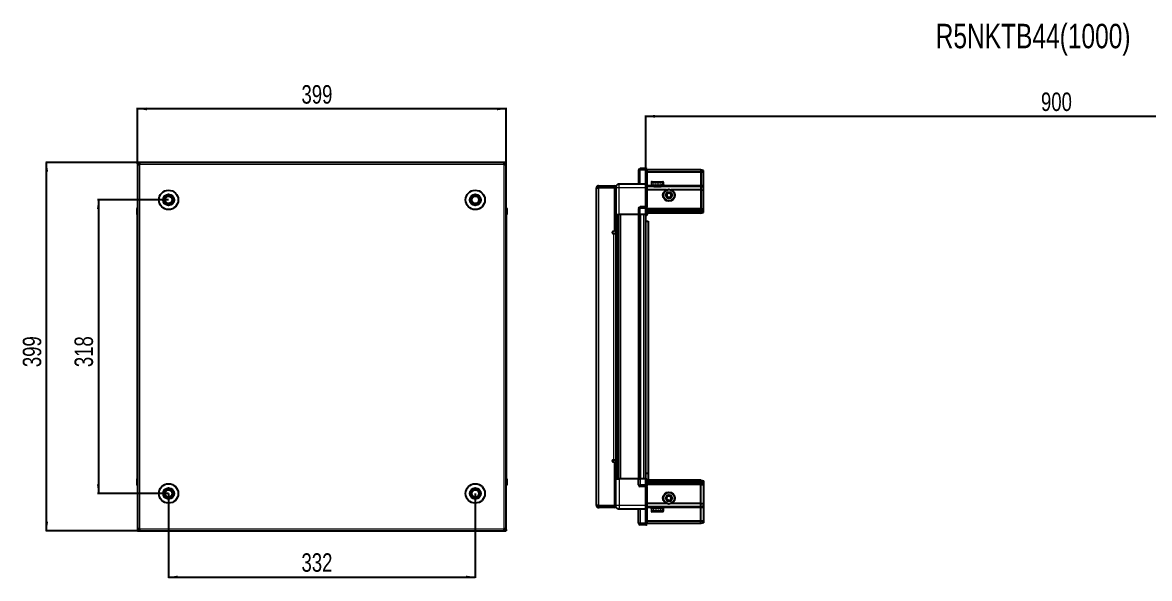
# Model space of a CAD drawing. Header units: millimetres. Extents: x 1021 to 3234, y -189 to 1494.
# Drawn here: x 1021 to 2240, y 892 to 1494 of the extents above; entities that cross this region are included whole.
import ezdxf

# ---------------------------------------------------------------- set-up
doc = ezdxf.new("R2010")
doc.units = ezdxf.units.MM
doc.layers.add('FORMAT', color=7, linetype='Continuous')
doc.styles.add('SLDTEXTSTYLE0', font='TXT', dxfattribs={"width": 0.75})
doc.dimstyles.new('SLDDIMSTYLE0', dxfattribs={"dimtxt": 20, "dimasz": 10, "dimexe": 0, "dimexo": 0.0625, "dimgap": 5, "dimtad": 2, "dimdec": 1, "dimrnd": 1e-09, "dimzin": 12, "dimdsep": 46, "dimtxsty": 'SLDTEXTSTYLE0', "dimsah": 1, "dimcen": 0.09, "dimadec": 0, "dimazin": 3, "dimtfac": 1, "dimtofl": 0, "dimtmove": 0, "dimatfit": 3, "dimfxl": 0, "dimfrac": 2, "dimtolj": 1, "dimtzin": 12, "dimarcsym": 0})

# ---------------------------------------------------------------- blocks, each defined once
blk = doc.blocks.new('_D')
at = {"layer": 'FORMAT'}
for p, q in [((1145.1, 1342.2), (1045.6, 1342.2)), ((1046.6, 943.2), (1046.6, 1342.2)), ((1145.1, 943.2), (1045.6, 943.2))]:
    blk.add_line(p, q, dxfattribs=at)
for points in [[(1046.6, 1342.2), (1045.1, 1332.2), (1048.2, 1332.2)], [(1046.6, 943.2), (1048.2, 953.2), (1045.1, 953.2)]]:
    blk.add_solid(points, dxfattribs=at)
at = {"layer": 'FORMAT', "insert": (1020.8, 1120.5), "char_height": 20, "attachment_point": 1, "rotation": 90, "style": 'SLDTEXTSTYLE0'}
blk.add_mtext('399', dxfattribs=at)
blk = doc.blocks.new('_D_1')
at = {"layer": 'FORMAT'}
for p, q in [((1145.1, 1342.2), (1145.1, 1401.2)), ((1544.1, 1400.2), (1145.1, 1400.2)), ((1544.1, 1342.2), (1544.1, 1401.2))]:
    blk.add_line(p, q, dxfattribs=at)
for points in [[(1145.1, 1400.2), (1155.1, 1398.6), (1155.1, 1401.7)], [(1544.1, 1400.2), (1534.1, 1401.7), (1534.1, 1398.6)]]:
    blk.add_solid(points, dxfattribs=at)
at = {"layer": 'FORMAT', "insert": (1322.5, 1425.9), "char_height": 20, "attachment_point": 1, "style": 'SLDTEXTSTYLE0'}
blk.add_mtext('399', dxfattribs=at)
blk = doc.blocks.new('_D_2')
at = {"layer": 'FORMAT'}
for p, q in [((1178.6, 983.7), (1178.6, 892.2)), ((1510.6, 983.7), (1510.6, 892.2)), ((1178.6, 893.2), (1510.6, 893.2))]:
    blk.add_line(p, q, dxfattribs=at)
for points in [[(1178.6, 893.2), (1188.6, 891.6), (1188.6, 894.7)], [(1510.6, 893.2), (1500.6, 894.7), (1500.6, 891.6)]]:
    blk.add_solid(points, dxfattribs=at)
at = {"layer": 'FORMAT', "insert": (1322.5, 918.9), "char_height": 20, "attachment_point": 1, "style": 'SLDTEXTSTYLE0'}
blk.add_mtext('332', dxfattribs=at)
blk = doc.blocks.new('_D_3')
at = {"layer": 'FORMAT'}
for p, q in [((1178.6, 1301.7), (1101.6, 1301.7)), ((1102.6, 1301.7), (1102.6, 983.7)), ((1178.6, 983.7), (1101.6, 983.7))]:
    blk.add_line(p, q, dxfattribs=at)
for points in [[(1102.6, 1301.7), (1101.1, 1291.7), (1104.2, 1291.7)], [(1102.6, 983.7), (1104.2, 993.7), (1101.1, 993.7)]]:
    blk.add_solid(points, dxfattribs=at)
at = {"layer": 'FORMAT', "insert": (1076.8, 1120.5), "char_height": 20, "attachment_point": 1, "rotation": 90, "style": 'SLDTEXTSTYLE0'}
blk.add_mtext('318', dxfattribs=at)
blk = doc.blocks.new('_D_4')
at = {"layer": 'FORMAT'}
for p, q in [((1695.1, 1285.7), (1695.1, 1393.2)), ((1695.1, 1392.2), (2595.1, 1392.2)), ((2595.1, 1285.7), (2595.1, 1393.2))]:
    blk.add_line(p, q, dxfattribs=at)
for points in [[(1695.1, 1392.2), (1705.1, 1390.6), (1705.1, 1393.7)], [(2595.1, 1392.2), (2585.1, 1393.7), (2585.1, 1390.6)]]:
    blk.add_solid(points, dxfattribs=at)
at = {"layer": 'FORMAT', "insert": (2123, 1417.9), "char_height": 20, "attachment_point": 1, "style": 'SLDTEXTSTYLE0'}
blk.add_mtext('900', dxfattribs=at)

msp = doc.modelspace()

# ---------------------------------------------------------------- linework, layer by layer
at = {"color": 7, "linetype": 'Continuous', "lineweight": 25}
for p, q in [((1145.13, 1340.66), (1145.13, 1342.16)), ((1147.23, 1342.16), (1145.13, 1342.16)), ((1147.23, 1342.16), (1147.23, 1340.06)), ((1542.03, 1342.16), (1147.23, 1342.16)), ((1542.03, 1340.06), (1542.03, 1342.16)), ((1544.13, 1342.16), (1542.03, 1342.16)), ((1544.13, 1340.66), (1544.13, 1342.16)), ((1145.13, 1340.66), (1147.23, 1340.66)), ((1145.13, 1340.66), (1145.13, 1340.06)), ((1145.13, 1340.06), (1145.13, 945.26)), ((1145.13, 1340.06), (1147.23, 1340.06)), ((1542.03, 1340.66), (1544.13, 1340.66)), ((1542.03, 1340.06), (1544.13, 1340.06)), ((1544.13, 1340.06), (1544.13, 1340.66)), ((1544.13, 945.26), (1544.13, 1340.06)), ((1687.28, 1333.66), (1687.28, 1318.66)), ((1695.28, 1335.66), (1689.28, 1335.66)), ((1695.28, 1335.66), (1695.62, 1335.66)), ((1695.28, 1335.66), (1695.28, 1333.66)), ((1695.28, 1318.86), (1695.28, 1333.66)), ((1695.28, 1318.86), (1695.28, 1333.66)), ((1696.48, 1335.16), (1695.62, 1335.66)), ((1696.48, 1333.66), (1696.48, 1335.16)), ((1754.78, 1334.16), (1696.48, 1334.16)), ((1696.48, 1333.66), (1696.48, 1318.86)), ((1754.78, 1331.66), (1696.48, 1331.66)), ((1754.78, 1334.16), (1754.78, 1331.66)), ((1757.78, 1333.36), (1754.78, 1334.16)), ((1754.78, 1331.66), (1754.78, 1317.16)), ((1757.78, 1331.51), (1754.78, 1331.66)), ((1757.78, 1331.51), (1757.78, 1333.36)), ((1757.78, 1317.16), (1757.78, 1331.51)), ((1695.28, 1318.66), (1666.28, 1318.66)), ((1695.28, 1318.66), (1695.28, 1318.86)), ((1695.28, 1318.66), (1696.48, 1318.66)), ((1695.28, 1314.66), (1695.28, 1318.66)), ((1696.48, 1318.86), (1696.48, 1318.66)), ((1696.48, 1318.66), (1696.48, 1314.66)), ((1701.28, 1320.56), (1701.28, 1318.16)), ((1701.28, 1318.16), (1701.28, 1317.66)), ((1701.28, 1317.66), (1701.42, 1317.66)), ((1701.61, 1318.16), (1701.42, 1318.16)), ((1701.42, 1318.16), (1701.42, 1317.66)), ((1701.42, 1317.66), (1701.61, 1317.66)), ((1701.61, 1318.16), (1701.61, 1317.66)), ((1701.61, 1317.66), (1702.14, 1317.66)), ((1702.08, 1321.36), (1709.25, 1321.36)), ((1702.54, 1318.16), (1702.14, 1318.16)), ((1702.14, 1318.16), (1702.14, 1317.66)), ((1702.14, 1317.66), (1702.54, 1317.66)), ((1702.54, 1318.16), (1702.54, 1317.66)), ((1702.54, 1317.66), (1703.41, 1317.66)), ((1703.38, 1317.66), (1703.38, 1317.56)), ((1703.38, 1317.56), (1712.18, 1317.56)), ((1703.98, 1318.16), (1703.41, 1318.16)), ((1703.41, 1318.16), (1703.41, 1317.66)), ((1703.41, 1317.66), (1703.98, 1317.66)), ((1703.98, 1318.16), (1703.98, 1317.66)), ((1703.98, 1317.66), (1705.1, 1317.66)), ((1705.79, 1318.16), (1705.1, 1318.16)), ((1705.1, 1318.16), (1705.1, 1317.66)), ((1705.1, 1317.66), (1705.79, 1317.66)), ((1705.79, 1318.16), (1705.79, 1317.66)), ((1705.79, 1317.66), (1707.07, 1317.66)), ((1707.8, 1318.16), (1707.07, 1318.16)), ((1707.07, 1318.16), (1707.07, 1317.66)), ((1707.07, 1317.66), (1707.3, 1317.66)), ((1707.3, 1318.16), (1707.3, 1317.66)), ((1707.8, 1318.16), (1707.8, 1317.66)), ((1707.8, 1318.16), (1707.8, 1317.66)), ((1707.8, 1317.66), (1709.1, 1317.66)), ((1707.8, 1317.66), (1707.8, 1317.66)), ((1709.81, 1318.16), (1709.1, 1318.16)), ((1709.1, 1318.16), (1709.1, 1317.66)), ((1709.16, 1318.16), (1709.16, 1317.66)), ((1709.16, 1317.66), (1709.81, 1317.66)), ((1709.25, 1321.36), (1713.48, 1321.36)), ((1709.81, 1318.16), (1709.81, 1317.66)), ((1709.81, 1317.66), (1711, 1317.66)), ((1711.62, 1318.16), (1711, 1318.16)), ((1711, 1318.16), (1711, 1317.66)), ((1711, 1317.66), (1711.62, 1317.66)), ((1711.62, 1318.16), (1711.62, 1317.66)), ((1711.62, 1317.66), (1712.59, 1317.66)), ((1712.18, 1317.56), (1712.18, 1317.66)), ((1713.05, 1318.16), (1712.59, 1318.16)), ((1712.59, 1318.16), (1712.59, 1317.66)), ((1712.59, 1317.66), (1713.05, 1317.66)), ((1713.05, 1318.16), (1713.05, 1317.66)), ((1713.05, 1317.66), (1713.71, 1317.66)), ((1713.97, 1318.16), (1713.71, 1318.16)), ((1713.71, 1318.16), (1713.71, 1317.66)), ((1713.71, 1317.66), (1713.97, 1317.66)), ((1713.97, 1318.16), (1713.97, 1317.66)), ((1713.97, 1317.66), (1714.24, 1317.66)), ((1714.28, 1318.16), (1714.24, 1318.16)), ((1714.24, 1318.16), (1714.24, 1317.66)), ((1714.24, 1317.66), (1714.28, 1317.66)), ((1714.28, 1318.16), (1714.28, 1320.56)), ((1714.28, 1318.16), (1714.28, 1317.66)), ((1643.28, 1314.81), (1641.78, 1314.81)), ((1641.78, 1314.31), (1641.78, 1314.81)), ((1641.78, 971.01), (1641.78, 1314.31)), ((1643.88, 1315.41), (1643.88, 1316.91)), ((1643.88, 1316.91), (1644.78, 1316.91)), ((1643.88, 1315.41), (1644.78, 1315.41)), ((1643.88, 1314.91), (1661.28, 1314.91)), ((1644.78, 1315.41), (1644.78, 1316.91)), ((1644.78, 1316.91), (1661.28, 1316.91)), ((1644.78, 1315.41), (1661.28, 1315.41)), ((1661.28, 1315.41), (1661.28, 1316.91)), ((1662.78, 1314.91), (1661.28, 1314.91)), ((1661.28, 1314.91), (1661.28, 1267.41)), ((1662.78, 1314.66), (1662.78, 1285.66)), ((1695.28, 1294.36), (1695.28, 1314.66)), ((1754.78, 1316.16), (1696.48, 1316.16)), ((1696.48, 1314.66), (1696.48, 1294.36)), ((1717.78, 1312.66), (1696.48, 1312.66)), ((1703.78, 1317.16), (1704.47, 1316.68)), ((1703.78, 1317.16), (1708.81, 1317.16)), ((1704.47, 1316.68), (1703.78, 1316.2)), ((1703.78, 1316.2), (1703.78, 1316.16)), ((1703.78, 1316.2), (1708.81, 1316.2)), ((1704.47, 1316.68), (1708.64, 1316.68)), ((1708.64, 1316.68), (1711.09, 1316.68)), ((1708.81, 1317.16), (1711.78, 1317.16)), ((1708.81, 1316.2), (1711.78, 1316.2)), ((1711.09, 1316.68), (1711.78, 1317.16)), ((1711.78, 1316.2), (1711.09, 1316.68)), ((1711.78, 1316.16), (1711.78, 1316.2)), ((1754.78, 1312.66), (1722.78, 1312.66)), ((1754.78, 1317.16), (1754.78, 1316.16)), ((1754.78, 1316.16), (1754.78, 1312.66)), ((1757.78, 1315.36), (1754.78, 1316.16)), ((1754.78, 1312.66), (1754.78, 1292.16)), ((1754.78, 1312.66), (1757.78, 1312.33)), ((1757.78, 1315.36), (1757.78, 1317.16)), ((1757.78, 1312.33), (1757.78, 1315.36)), ((1757.78, 1292.16), (1757.78, 1312.33)), ((1544.13, 1293.49), (1544.13, 1293.49)), ((1695.28, 1294.16), (1689.28, 1294.16)), ((1695.28, 1294.16), (1695.28, 1294.36)), ((1695.28, 1294.16), (1695.28, 1292.16)), ((1695.28, 1294.16), (1696.48, 1294.16)), ((1696.48, 1294.36), (1696.48, 1294.16)), ((1696.48, 1293.49), (1696.48, 1294.16)), ((1696.48, 1293.49), (1696.48, 1285.66)), ((1144.63, 1292.16), (1144.63, 1285.66)), ((1144.63, 1285.66), (1144.63, 1292.16)), ((1144.63, 1285.66), (1144.63, 1285.66)), ((1145.13, 1285.66), (1144.63, 1285.66)), ((1144.78, 1285.66), (1144.78, 999.66)), ((1544.13, 1285.66), (1544.63, 1285.66)), ((1544.48, 999.66), (1544.48, 1285.66)), ((1544.63, 1292.16), (1544.63, 1285.66)), ((1544.63, 1285.66), (1544.63, 1292.16)), ((1544.63, 1285.66), (1544.63, 1285.66)), ((1544.63, 1285.66), (1544.63, 1285.66)), ((1661.28, 1288.41), (1662.78, 1288.41)), ((1662.78, 1285.66), (1661.28, 1285.66)), ((1663.43, 999.66), (1663.43, 1285.66)), ((1665.23, 1285.66), (1665.23, 999.66)), ((1665.26, 1285.66), (1665.26, 999.66)), ((1687.28, 1285.66), (1666.28, 1285.66)), ((1687.28, 1292.16), (1687.28, 1285.66)), ((1687.28, 1285.66), (1689.28, 1285.66)), ((1687.93, 999.66), (1687.93, 1285.66)), ((1695.28, 1285.66), (1689.28, 1285.66)), ((1695.13, 999.66), (1695.13, 1285.66)), ((1695.28, 1285.66), (1695.28, 1292.16)), ((1695.28, 1285.66), (1695.28, 1292.16)), ((1695.28, 1285.66), (1695.62, 1285.66)), ((1695.28, 1285.66), (1695.28, 1285.66)), ((1695.62, 1285.66), (1695.62, 1292.16)), ((1696.48, 1285.66), (1695.62, 1285.66)), ((1695.62, 1285.66), (1695.62, 1285.66)), ((1754.78, 1291.16), (1696.48, 1291.16)), ((1754.78, 1290.16), (1696.48, 1290.16)), ((1754.78, 1288.66), (1696.48, 1288.66)), ((1754.78, 1287.16), (1696.48, 1287.16)), ((1754.78, 1292.16), (1754.78, 1291.16)), ((1754.78, 1291.16), (1754.78, 1290.16)), ((1754.78, 1291.16), (1757.78, 1290.36)), ((1754.78, 1290.16), (1754.78, 1288.66)), ((1754.78, 1290.16), (1757.78, 1289.62)), ((1754.78, 1288.66), (1757.78, 1289.12)), ((1754.78, 1288.66), (1754.78, 1287.16)), ((1754.78, 1287.16), (1757.78, 1287.97)), ((1757.78, 1290.36), (1757.78, 1292.16)), ((1757.78, 1289.62), (1757.78, 1290.36)), ((1757.78, 1289.12), (1757.78, 1289.62)), ((1757.78, 1287.97), (1757.78, 1289.12)), ((1695.13, 1278.66), (1697.63, 1278.66)), ((1697.63, 1278.66), (1697.63, 1005.16)), ((1661.28, 1267.41), (1659.93, 1267.41)), ((1659.93, 1265.41), (1660.68, 1265.41)), ((1660.68, 1265.41), (1662.78, 1265.41)), ((1662.78, 1265.41), (1662.78, 1019.91)), ((1660.68, 1019.91), (1659.93, 1019.91)), ((1659.93, 1017.91), (1661.28, 1017.91)), ((1662.78, 1019.91), (1660.68, 1019.91)), ((1661.28, 1017.91), (1661.28, 970.41)), ((1697.63, 1005.16), (1695.13, 1005.16)), ((1697.63, 1005.16), (1697.63, 998.16)), ((1144.63, 993.16), (1144.63, 999.66)), ((1144.63, 999.66), (1144.63, 999.66)), ((1144.63, 999.66), (1144.63, 999.66)), ((1144.63, 999.66), (1144.63, 993.16)), ((1145.13, 999.66), (1144.63, 999.66)), ((1145.13, 991.84), (1145.13, 991.84)), ((1544.13, 999.66), (1544.63, 999.66)), ((1544.63, 999.66), (1544.63, 999.66)), ((1544.63, 993.16), (1544.63, 999.66)), ((1544.63, 999.66), (1544.63, 993.16)), ((1662.78, 999.66), (1661.28, 999.66)), ((1662.78, 996.91), (1661.28, 996.91)), ((1662.78, 970.66), (1662.78, 999.66)), ((1687.28, 999.66), (1666.28, 999.66)), ((1687.28, 993.16), (1687.28, 999.66)), ((1687.28, 999.66), (1689.28, 999.66)), ((1695.28, 999.66), (1689.28, 999.66)), ((1695.28, 991.16), (1689.28, 991.16)), ((1695.28, 993.16), (1695.28, 999.66)), ((1695.28, 999.66), (1695.62, 999.66)), ((1695.28, 993.16), (1695.28, 991.16)), ((1695.28, 993.16), (1695.28, 991.16)), ((1695.28, 991.16), (1696.48, 991.16)), ((1695.28, 990.96), (1695.28, 991.16)), ((1695.28, 970.66), (1695.28, 990.96)), ((1695.62, 993.16), (1695.62, 999.66)), ((1695.62, 999.66), (1696.48, 999.66)), ((1696.48, 999.66), (1696.48, 991.84)), ((1754.78, 998.16), (1696.48, 998.16)), ((1754.78, 996.66), (1696.48, 996.66)), ((1754.78, 995.16), (1696.48, 995.16)), ((1754.78, 994.16), (1696.48, 994.16)), ((1696.48, 991.16), (1696.48, 991.84)), ((1696.48, 991.16), (1696.48, 990.96)), ((1696.48, 990.96), (1696.48, 970.66)), ((1754.78, 996.66), (1754.78, 998.16)), ((1754.78, 998.16), (1757.78, 997.36)), ((1754.78, 995.16), (1754.78, 996.66)), ((1754.78, 996.66), (1757.78, 996.21)), ((1754.78, 995.16), (1757.78, 995.71)), ((1754.78, 994.16), (1754.78, 995.16)), ((1754.78, 994.16), (1757.78, 994.97)), ((1754.78, 993.16), (1754.78, 994.16)), ((1754.78, 972.66), (1754.78, 993.16)), ((1757.78, 997.36), (1757.78, 996.21)), ((1757.78, 996.21), (1757.78, 995.71)), ((1757.78, 995.71), (1757.78, 994.97)), ((1757.78, 994.97), (1757.78, 993.16)), ((1757.78, 993.16), (1757.78, 973)), ((1641.78, 970.51), (1641.78, 971.01)), ((1643.28, 970.51), (1641.78, 970.51)), ((1661.28, 970.41), (1643.88, 970.41)), ((1643.88, 969.91), (1643.88, 968.41)), ((1643.88, 969.91), (1644.78, 969.91)), ((1643.88, 968.41), (1644.78, 968.41)), ((1644.78, 969.91), (1644.78, 968.41)), ((1661.28, 969.91), (1644.78, 969.91)), ((1661.28, 968.41), (1644.78, 968.41)), ((1661.28, 970.41), (1662.78, 970.41)), ((1661.28, 969.91), (1661.28, 968.41)), ((1695.28, 966.66), (1666.28, 966.66)), ((1687.28, 951.66), (1687.28, 966.66)), ((1695.28, 966.66), (1695.28, 970.66)), ((1695.28, 966.66), (1696.48, 966.66)), ((1695.28, 966.46), (1695.28, 966.66)), ((1695.28, 951.66), (1695.28, 966.46)), ((1717.78, 972.66), (1696.48, 972.66)), ((1696.48, 970.66), (1696.48, 966.66)), ((1754.78, 969.16), (1696.48, 969.16)), ((1696.48, 966.66), (1696.48, 966.46)), ((1696.48, 966.46), (1696.48, 951.66)), ((1701.28, 967.66), (1701.28, 964.76)), ((1701.38, 967.66), (1701.28, 967.66)), ((1701.38, 967.16), (1701.38, 967.66)), ((1701.55, 967.66), (1701.38, 967.66)), ((1701.38, 967.16), (1701.55, 967.16)), ((1701.55, 967.16), (1701.55, 967.66)), ((1702.04, 967.66), (1701.55, 967.66)), ((1702.04, 967.16), (1702.04, 967.66)), ((1702.42, 967.66), (1702.04, 967.66)), ((1702.04, 967.16), (1702.42, 967.16)), ((1702.23, 963.96), (1702.08, 963.96)), ((1713.48, 963.96), (1702.23, 963.96)), ((1702.42, 967.16), (1702.42, 967.66)), ((1703.26, 967.66), (1702.42, 967.66)), ((1703.26, 967.16), (1703.26, 967.66)), ((1703.81, 967.66), (1703.26, 967.66)), ((1703.26, 967.16), (1703.81, 967.16)), ((1703.38, 967.76), (1703.38, 967.66)), ((1708.78, 967.76), (1703.38, 967.76)), ((1703.78, 969.16), (1703.78, 969.13)), ((1703.78, 969.13), (1704.47, 968.65)), ((1703.89, 969.13), (1703.78, 969.13)), ((1704.47, 968.65), (1703.78, 968.16)), ((1703.89, 968.16), (1703.78, 968.16)), ((1703.81, 967.16), (1703.81, 967.66)), ((1704.92, 967.66), (1703.81, 967.66)), ((1711.78, 969.13), (1703.89, 969.13)), ((1711.78, 968.16), (1703.89, 968.16)), ((1704.56, 968.65), (1704.47, 968.65)), ((1711.09, 968.65), (1704.56, 968.65)), ((1704.92, 967.16), (1704.92, 967.66)), ((1705.6, 967.66), (1704.92, 967.66)), ((1704.92, 967.16), (1705.6, 967.16)), ((1705.6, 967.16), (1705.6, 967.66)), ((1706.86, 967.66), (1705.6, 967.66)), ((1706.86, 967.16), (1706.86, 967.66)), ((1707.16, 967.66), (1706.86, 967.66)), ((1706.86, 967.16), (1707.6, 967.16)), ((1707.16, 967.16), (1707.16, 967.66)), ((1707.6, 967.16), (1707.6, 967.66)), ((1708.9, 967.66), (1707.6, 967.66)), ((1712.18, 967.76), (1708.78, 967.76)), ((1708.9, 967.16), (1708.9, 967.66)), ((1708.9, 967.16), (1709.61, 967.16)), ((1709.02, 967.16), (1709.02, 967.66)), ((1709.61, 967.66), (1709.02, 967.66)), ((1709.61, 967.16), (1709.61, 967.66)), ((1710.82, 967.66), (1709.61, 967.66)), ((1710.82, 967.16), (1710.82, 967.66)), ((1711.45, 967.66), (1710.82, 967.66)), ((1710.82, 967.16), (1711.45, 967.16)), ((1711.09, 968.65), (1711.78, 969.13)), ((1711.78, 968.16), (1711.09, 968.65)), ((1711.45, 967.16), (1711.45, 967.66)), ((1712.45, 967.66), (1711.45, 967.66)), ((1711.78, 969.13), (1711.78, 969.16)), ((1712.18, 967.66), (1712.18, 967.76)), ((1712.45, 967.16), (1712.45, 967.66)), ((1712.93, 967.66), (1712.45, 967.66)), ((1712.45, 967.16), (1712.93, 967.16)), ((1712.93, 967.16), (1712.93, 967.66)), ((1713.62, 967.66), (1712.93, 967.66)), ((1713.62, 967.16), (1713.62, 967.66)), ((1713.91, 967.66), (1713.62, 967.66)), ((1713.62, 967.16), (1713.91, 967.16)), ((1713.91, 967.16), (1713.91, 967.66)), ((1714.22, 967.66), (1713.91, 967.66)), ((1714.22, 967.16), (1714.22, 967.66)), ((1714.28, 967.66), (1714.22, 967.66)), ((1714.22, 967.16), (1714.28, 967.16)), ((1714.28, 964.76), (1714.28, 967.66)), ((1714.28, 967.16), (1714.28, 967.66)), ((1714.28, 967.66), (1714.28, 967.66)), ((1754.78, 972.66), (1722.78, 972.66)), ((1754.78, 972.66), (1757.78, 973)), ((1754.78, 969.16), (1754.78, 972.66)), ((1757.78, 969.97), (1754.78, 969.16)), ((1754.78, 968.16), (1754.78, 969.16)), ((1754.78, 953.66), (1754.78, 968.16)), ((1757.78, 973), (1757.78, 969.97)), ((1757.78, 969.97), (1757.78, 968.16)), ((1757.78, 968.16), (1757.78, 953.82)), ((1695.28, 951.66), (1695.28, 949.66)), ((1754.78, 953.66), (1696.48, 953.66)), ((1696.48, 950.16), (1696.48, 951.66)), ((1757.78, 953.82), (1754.78, 953.66)), ((1754.78, 951.16), (1754.78, 953.66)), ((1757.78, 951.97), (1754.78, 951.16)), ((1757.78, 953.82), (1757.78, 951.97)), ((1147.23, 945.26), (1145.13, 945.26)), ((1145.13, 945.26), (1145.13, 944.66)), ((1145.13, 944.66), (1145.13, 943.16)), ((1147.23, 944.66), (1145.13, 944.66)), ((1145.13, 943.16), (1147.23, 943.16)), ((1147.23, 945.26), (1147.23, 943.16)), ((1147.23, 943.16), (1542.03, 943.16)), ((1542.03, 943.16), (1542.03, 945.26)), ((1544.13, 945.26), (1542.03, 945.26)), ((1544.13, 944.66), (1542.03, 944.66)), ((1542.03, 943.16), (1544.13, 943.16)), ((1544.13, 944.66), (1544.13, 945.26)), ((1544.13, 944.66), (1544.13, 943.16)), ((1695.28, 949.66), (1689.28, 949.66)), ((1695.28, 949.66), (1695.62, 949.66)), ((1695.28, 949.66), (1695.28, 949.66)), ((1695.28, 949.66), (1695.62, 949.66)), ((1695.62, 949.66), (1696.48, 950.16)), ((1695.62, 949.66), (1696.48, 950.16)), ((1754.78, 951.16), (1696.48, 951.16))]:
    msp.add_line(p, q, dxfattribs=at)
at = {"color": 8, "linetype": 'Continuous', "lineweight": 18}
for p, q in [((1542.03, 1340.06), (1147.23, 1340.06)), ((1147.23, 1340.06), (1147.23, 945.26)), ((1542.03, 945.26), (1542.03, 1340.06)), ((1689.28, 1333.66), (1687.28, 1333.66)), ((1689.28, 1333.66), (1689.28, 1335.66)), ((1689.28, 1318.66), (1689.28, 1333.66)), ((1695.28, 1333.66), (1689.28, 1333.66)), ((1695.28, 1333.66), (1696.48, 1333.66)), ((1695.28, 1318.86), (1696.48, 1318.86)), ((1701.28, 1320.56), (1709.46, 1320.56)), ((1709.46, 1320.56), (1714.28, 1320.56)), ((1643.88, 1314.91), (1643.88, 970.41)), ((1666.28, 1285.66), (1666.28, 1314.66)), ((1695.28, 1314.66), (1666.28, 1314.66)), ((1695.28, 1314.66), (1696.48, 1314.66)), ((1703.78, 1317.16), (1696.48, 1317.16)), ((1754.78, 1317.16), (1711.78, 1317.16)), ((1757.78, 1317.16), (1754.78, 1317.16)), ((1689.28, 1292.16), (1689.28, 1294.16)), ((1695.28, 1294.36), (1696.48, 1294.36)), ((1145.13, 1292.16), (1144.63, 1292.16)), ((1544.13, 1292.16), (1544.63, 1292.16)), ((1662.78, 1265.41), (1662.78, 1285.66)), ((1664.02, 1285.66), (1664.02, 999.66)), ((1666.47, 999.66), (1666.47, 1285.66)), ((1667.88, 1285.66), (1667.88, 999.66)), ((1687.28, 1292.16), (1689.28, 1292.16)), ((1687.28, 999.66), (1687.28, 1285.66)), ((1689.28, 1285.66), (1689.28, 1292.16)), ((1695.28, 1292.16), (1689.28, 1292.16)), ((1689.93, 999.66), (1689.93, 1285.66)), ((1693.13, 999.66), (1693.13, 1285.66)), ((1695.28, 1292.16), (1695.62, 1292.16)), ((1695.28, 1285.66), (1695.62, 1285.66)), ((1754.78, 1292.16), (1696.48, 1292.16)), ((1754.78, 1292.16), (1757.78, 1292.16)), ((1660.68, 1019.91), (1660.68, 1265.41)), ((1662.78, 999.66), (1662.78, 1019.91)), ((1145.13, 993.16), (1144.63, 993.16)), ((1544.13, 993.16), (1544.63, 993.16)), ((1666.28, 999.66), (1666.28, 970.66)), ((1687.28, 993.16), (1689.28, 993.16)), ((1689.28, 999.66), (1689.28, 993.16)), ((1689.28, 993.16), (1689.28, 991.16)), ((1695.28, 993.16), (1689.28, 993.16)), ((1695.28, 993.16), (1695.62, 993.16)), ((1696.48, 990.96), (1695.28, 990.96)), ((1754.78, 993.16), (1696.48, 993.16)), ((1754.78, 993.16), (1757.78, 993.16)), ((1695.28, 970.66), (1666.28, 970.66)), ((1689.28, 966.66), (1689.28, 951.66)), ((1695.28, 970.66), (1696.48, 970.66)), ((1696.48, 966.46), (1695.28, 966.46)), ((1703.78, 968.16), (1696.48, 968.16)), ((1701.45, 964.76), (1701.28, 964.76)), ((1714.28, 964.76), (1701.45, 964.76)), ((1754.78, 968.16), (1711.78, 968.16)), ((1757.78, 968.16), (1754.78, 968.16)), ((1689.28, 951.66), (1687.28, 951.66)), ((1695.28, 951.66), (1689.28, 951.66)), ((1689.28, 951.66), (1689.28, 949.66)), ((1695.28, 951.66), (1696.48, 951.66)), ((1147.23, 945.26), (1542.03, 945.26))]:
    msp.add_line(p, q, dxfattribs=at)
at = {"color": 7, "linetype": 'Continuous', "lineweight": 25}
for centre, radius in [((1178.63, 1301.66), 10.5), ((1178.63, 1301.66), 6), ((1178.63, 1301.66), 3.9), ((1510.63, 1301.66), 10.5), ((1510.63, 1301.66), 6), ((1510.63, 1301.66), 3.9), ((1720.28, 1306.66), 6.5), ((1720.28, 1306.66), 3.46), ((1178.63, 983.66), 10.5), ((1178.63, 983.66), 6), ((1510.63, 983.66), 10.5), ((1510.63, 983.66), 6), ((1178.63, 983.66), 3.9), ((1510.63, 983.66), 3.9), ((1720.28, 978.66), 6.5), ((1720.28, 978.66), 3.46)]:
    msp.add_circle(centre, radius, dxfattribs=at)
at = {"color": 8, "linetype": 'Continuous', "lineweight": 18}
for centre in [(1720.28, 1306.66), (1720.28, 978.66)]:
    msp.add_circle(centre, 5.7, dxfattribs=at)
at = {"color": 7, "linetype": 'Continuous', "lineweight": 25}
for centre, radius, start, end in [((1689.28, 1333.66), 2, 90, 180), ((1702.08, 1320.56), 0.8, 90, 180), ((1703.38, 1317.16), 0.4, 0, 90), ((1712.18, 1317.16), 0.4, 90, 180), ((1713.48, 1320.56), 0.8, 0, 90), ((1178.63, 1301.66), 4.62, 120, 180), ((1178.63, 1301.66), 4.62, 60, 120), ((1178.63, 1301.66), 4.62, 0, 60), ((1510.63, 1301.66), 4.62, 120, 180), ((1510.63, 1301.66), 4.62, 60, 120), ((1510.63, 1301.66), 4.62, 360, 60), ((1643.78, 1314.41), 0.5, 90, 117.52901), ((1661.18, 1314.81), 0.6, 9.59407, 90), ((1661.18, 1314.81), 2.1, 32.2369, 87.2706), ((1720.28, 1306.66), 2.5, 161.00659, 221.00659), ((1720.28, 1306.66), 2.5, 101.00659, 161.00659), ((1720.28, 1306.66), 2.5, 41.00659, 101.00659), ((1720.28, 1306.66), 2.5, 281.00659, 341.00659), ((1720.28, 1306.66), 2.5, 341.00659, 41.00659), ((1146.63, 1292.16), 2, 138.57492, 180), ((1146.63, 1292.16), 2, 138.59038, 180), ((1178.63, 1301.66), 4.62, 180, 240), ((1178.63, 1301.66), 4.62, 240, 300), ((1178.63, 1301.66), 4.62, 300, 0), ((1510.63, 1301.66), 4.62, 180, 240), ((1510.63, 1301.66), 4.62, 240, 300), ((1510.63, 1301.66), 4.62, 300, 360), ((1542.63, 1292.16), 2, 0, 41.39416), ((1689.28, 1292.16), 2, 90, 180), ((1720.28, 1306.66), 2.5, 221.00659, 281.00659), ((1692.63, 1288.31), 5, 300, 346.70293), ((1659.93, 1266.41), 1, 90, 270), ((1659.93, 1018.91), 1, 90, 270), ((1146.63, 993.16), 2, 180, 198.58003), ((1146.63, 993.16), 2, 180, 221.39416), ((1146.63, 993.16), 2, 213.94202, 221.40962), ((1178.63, 983.66), 4.62, 60, 120), ((1510.63, 983.66), 4.62, 60, 120), ((1542.63, 993.16), 2, 318.57492, 360), ((1542.63, 993.16), 2, 318.59038, 0), ((1689.28, 993.16), 2, 180, 270), ((1178.63, 983.66), 4.62, 120, 180), ((1178.63, 983.66), 4.62, 180, 240), ((1178.63, 983.66), 4.62, 240, 300), ((1178.63, 983.66), 4.62, 360, 60), ((1178.63, 983.66), 4.62, 300, 360), ((1510.63, 983.66), 4.62, 120, 180), ((1510.63, 983.66), 4.62, 180, 240), ((1510.63, 983.66), 4.62, 240, 300), ((1510.63, 983.66), 4.62, 360, 60), ((1510.63, 983.66), 4.62, 300, 360), ((1720.28, 978.66), 2.5, 127.98423, 187.98423), ((1720.28, 978.66), 2.5, 187.98423, 247.98423), ((1720.28, 978.66), 2.5, 67.98423, 127.98423), ((1720.28, 978.66), 2.5, 247.98423, 307.98423), ((1720.28, 978.66), 2.5, 7.98423, 67.98423), ((1720.28, 978.66), 2.5, 307.98423, 7.98423), ((1643.78, 970.91), 0.5, 243.29122, 270), ((1661.18, 970.51), 0.6, 270, 350.40593), ((1661.18, 970.51), 2.1, 272.7294, 327.8305), ((1702.08, 964.76), 0.8, 180, 270), ((1703.38, 968.16), 0.4, 270, 360), ((1712.18, 968.16), 0.4, 180, 270), ((1713.48, 964.76), 0.8, 270, 360), ((1689.28, 951.66), 2, 180, 270)]:
    msp.add_arc(centre, radius, start, end, dxfattribs=at)
for centre, start_param, end_param in [((1699.08, 1292.16), 2.4188584, 3.1415927), ((1699.08, 993.16), 3.1415927, 3.8643269)]:
    msp.add_ellipse(centre, major_axis=(3.46, 0), ratio=0.5773503, start_param=start_param, end_param=end_param, dxfattribs=at)
for points, knots in [([(1666.28, 1318.66), (1665.84, 1318.62), (1665.17, 1318.55), (1664.35, 1318.11), (1663.79, 1317.66), (1663.34, 1317.1), (1662.9, 1316.28), (1662.83, 1315.6), (1662.78, 1315.16)], [0, 0, 0, 0, 0.2394568, 0.3683607, 0.5, 0.6316393, 0.7605432, 1, 1, 1, 1]), ([(1174.01, 1301.66), (1174.34, 1302.24), (1174.91, 1303.22), (1175.73, 1304.64), (1176.14, 1305.35), (1176.32, 1305.66)], [0, 0, 0, 0, 0.4391308, 0.7513783, 1, 1, 1, 1]), ([(1176.32, 1305.66), (1176.52, 1305.66), (1177.22, 1305.66), (1178.53, 1305.66), (1179.92, 1305.66), (1180.67, 1305.66), (1180.94, 1305.66)], [0, 0, 0, 0, 0.1393293, 0.4852696, 0.8163565, 1, 1, 1, 1]), ([(1180.94, 1305.66), (1181.27, 1305.09), (1181.83, 1304.11), (1182.66, 1302.69), (1183.07, 1301.98), (1183.25, 1301.66)], [0, 0, 0, 0, 0.4391308, 0.7513783, 1, 1, 1, 1]), ([(1506.01, 1301.66), (1506.34, 1302.24), (1506.91, 1303.22), (1507.73, 1304.64), (1508.14, 1305.35), (1508.32, 1305.66)], [0, 0, 0, 0, 0.4391308, 0.7513783, 1, 1, 1, 1]), ([(1508.32, 1305.66), (1508.52, 1305.66), (1509.22, 1305.66), (1510.53, 1305.66), (1511.92, 1305.66), (1512.67, 1305.66), (1512.94, 1305.66)], [0, 0, 0, 0, 0.1393293, 0.4852696, 0.8163565, 1, 1, 1, 1]), ([(1512.94, 1305.66), (1513.27, 1305.09), (1513.83, 1304.11), (1514.66, 1302.69), (1515.07, 1301.98), (1515.25, 1301.66)], [0, 0, 0, 0, 0.4391308, 0.7513783, 1, 1, 1, 1]), ([(1643.88, 1316.91), (1643.63, 1316.89), (1643.14, 1316.84), (1642.5, 1316.44), (1642.03, 1315.88), (1641.81, 1315.3), (1641.79, 1314.94), (1641.78, 1314.81)], [0, 0, 0, 0, 0.23025534, 0.4485219, 0.6667858, 0.88504963, 1, 1, 1, 1]), ([(1641.78, 1314.31), (1641.81, 1314.36), (1641.86, 1314.45), (1642.26, 1314.58), (1642.81, 1314.71), (1643.39, 1314.82), (1643.76, 1314.89), (1643.88, 1314.91)], [0, 0, 0, 0, 0.23025534, 0.4485219, 0.6667858, 0.88504963, 1, 1, 1, 1]), ([(1662.78, 1315.16), (1662.78, 1315.16), (1662.78, 1315.14), (1662.78, 1315.03), (1662.78, 1314.86), (1662.78, 1314.73), (1662.78, 1314.66)], [0, 0, 0, 0, 0.2493943, 0.5003335, 0.7501667, 1, 1, 1, 1]), ([(1717.45, 1306.11), (1717.62, 1306.6), (1717.93, 1307.51), (1718.24, 1308.42), (1718.39, 1308.84)], [0, 0, 0, 0, 0.5346859, 1, 1, 1, 1]), ([(1719.34, 1303.93), (1719.12, 1304.19), (1718.58, 1304.82), (1717.92, 1305.57), (1717.53, 1306.02), (1717.45, 1306.11)], [0, 0, 0, 0, 0.3629006, 0.8668753, 1, 1, 1, 1]), ([(1718.39, 1308.84), (1718.9, 1308.94), (1719.84, 1309.13), (1720.78, 1309.31), (1721.22, 1309.39)], [0, 0, 0, 0, 0.5346859, 1, 1, 1, 1]), ([(1721.22, 1309.39), (1721.3, 1309.3), (1721.7, 1308.85), (1722.35, 1308.1), (1722.89, 1307.48), (1723.12, 1307.22)], [0, 0, 0, 0, 0.1331247, 0.6370994, 1, 1, 1, 1]), ([(1723.12, 1307.22), (1722.95, 1306.73), (1722.64, 1305.82), (1722.32, 1304.91), (1722.18, 1304.49)], [0, 0, 0, 0, 0.5346859, 1, 1, 1, 1]), ([(1176.32, 1297.66), (1175.99, 1298.24), (1175.42, 1299.22), (1174.6, 1300.64), (1174.19, 1301.35), (1174.01, 1301.66)], [0, 0, 0, 0, 0.4391308, 0.7513783, 1, 1, 1, 1]), ([(1180.94, 1297.66), (1180.67, 1297.66), (1179.92, 1297.66), (1178.53, 1297.66), (1177.22, 1297.66), (1176.52, 1297.66), (1176.32, 1297.66)], [0, 0, 0, 0, 0.1836435, 0.5147304, 0.8606707, 1, 1, 1, 1]), ([(1183.25, 1301.66), (1182.92, 1301.09), (1182.35, 1300.11), (1181.53, 1298.69), (1181.12, 1297.98), (1180.94, 1297.66)], [0, 0, 0, 0, 0.4391308, 0.7513783, 1, 1, 1, 1]), ([(1508.32, 1297.66), (1507.99, 1298.24), (1507.42, 1299.22), (1506.6, 1300.64), (1506.19, 1301.35), (1506.01, 1301.66)], [0, 0, 0, 0, 0.4391308, 0.7513783, 1, 1, 1, 1]), ([(1512.94, 1297.66), (1512.67, 1297.66), (1511.92, 1297.66), (1510.53, 1297.66), (1509.22, 1297.66), (1508.52, 1297.66), (1508.32, 1297.66)], [0, 0, 0, 0, 0.1836435, 0.5147304, 0.8606707, 1, 1, 1, 1]), ([(1515.25, 1301.66), (1514.92, 1301.09), (1514.35, 1300.11), (1513.53, 1298.69), (1513.12, 1297.98), (1512.94, 1297.66)], [0, 0, 0, 0, 0.4391308, 0.7513783, 1, 1, 1, 1]), ([(1722.18, 1304.49), (1721.67, 1304.39), (1720.72, 1304.2), (1719.78, 1304.02), (1719.34, 1303.93)], [0, 0, 0, 0, 0.5346859, 1, 1, 1, 1]), ([(1662.78, 1285.66), (1662.82, 1285.66), (1662.9, 1285.66), (1663.5, 1285.66), (1664.39, 1285.66), (1665.38, 1285.66), (1666.03, 1285.66), (1666.28, 1285.66)], [0, 0, 0, 0, 0.2146939, 0.4293877, 0.6440816, 0.8587754, 1, 1, 1, 1]), ([(1662.78, 999.66), (1662.82, 999.66), (1662.9, 999.66), (1663.5, 999.66), (1664.39, 999.66), (1665.38, 999.66), (1666.03, 999.66), (1666.28, 999.66)], [0, 0, 0, 0, 0.2146939, 0.4293877, 0.6440816, 0.8587754, 1, 1, 1, 1]), ([(1174.01, 983.66), (1174.34, 984.24), (1174.91, 985.22), (1175.73, 986.64), (1176.14, 987.35), (1176.32, 987.66)], [0, 0, 0, 0, 0.4391308, 0.7513783, 1, 1, 1, 1]), ([(1176.32, 979.66), (1175.99, 980.24), (1175.42, 981.22), (1174.6, 982.64), (1174.19, 983.35), (1174.01, 983.66)], [0, 0, 0, 0, 0.4391308, 0.7513783, 1, 1, 1, 1]), ([(1176.32, 987.66), (1176.52, 987.66), (1177.22, 987.66), (1178.53, 987.66), (1179.92, 987.66), (1180.67, 987.66), (1180.94, 987.66)], [0, 0, 0, 0, 0.1393293, 0.4852696, 0.8163565, 1, 1, 1, 1]), ([(1180.94, 979.66), (1180.67, 979.66), (1179.92, 979.66), (1178.53, 979.66), (1177.22, 979.66), (1176.52, 979.66), (1176.32, 979.66)], [0, 0, 0, 0, 0.1836435, 0.5147304, 0.8606707, 1, 1, 1, 1]), ([(1180.94, 987.66), (1181.27, 987.09), (1181.83, 986.11), (1182.66, 984.69), (1183.07, 983.98), (1183.25, 983.66)], [0, 0, 0, 0, 0.4391308, 0.7513783, 1, 1, 1, 1]), ([(1183.25, 983.66), (1182.92, 983.09), (1182.35, 982.11), (1181.53, 980.69), (1181.12, 979.98), (1180.94, 979.66)], [0, 0, 0, 0, 0.4391308, 0.7513783, 1, 1, 1, 1]), ([(1506.01, 983.66), (1506.34, 984.24), (1506.91, 985.22), (1507.73, 986.64), (1508.14, 987.35), (1508.32, 987.66)], [0, 0, 0, 0, 0.4391308, 0.7513783, 1, 1, 1, 1]), ([(1508.32, 979.66), (1507.99, 980.24), (1507.42, 981.22), (1506.6, 982.64), (1506.19, 983.35), (1506.01, 983.66)], [0, 0, 0, 0, 0.4391308, 0.7513783, 1, 1, 1, 1]), ([(1508.32, 987.66), (1508.52, 987.66), (1509.22, 987.66), (1510.53, 987.66), (1511.92, 987.66), (1512.67, 987.66), (1512.94, 987.66)], [0, 0, 0, 0, 0.1393293, 0.4852696, 0.8163565, 1, 1, 1, 1]), ([(1512.94, 979.66), (1512.67, 979.66), (1511.92, 979.66), (1510.53, 979.66), (1509.22, 979.66), (1508.52, 979.66), (1508.32, 979.66)], [0, 0, 0, 0, 0.1836435, 0.5147304, 0.8606707, 1, 1, 1, 1]), ([(1512.94, 987.66), (1513.27, 987.09), (1513.83, 986.11), (1514.66, 984.69), (1515.07, 983.98), (1515.25, 983.66)], [0, 0, 0, 0, 0.4391308, 0.7513783, 1, 1, 1, 1]), ([(1515.25, 983.66), (1514.92, 983.09), (1514.35, 982.11), (1513.53, 980.69), (1513.12, 979.98), (1512.94, 979.66)], [0, 0, 0, 0, 0.4391308, 0.7513783, 1, 1, 1, 1]), ([(1717.61, 979.75), (1718.01, 980.06), (1718.77, 980.66), (1719.53, 981.25), (1719.88, 981.52)], [0, 0, 0, 0, 0.53468586, 1, 1, 1, 1]), ([(1718.01, 976.89), (1717.99, 977.01), (1717.91, 977.6), (1717.77, 978.59), (1717.65, 979.4), (1717.61, 979.75)], [0, 0, 0, 0, 0.1331247, 0.6370994, 1, 1, 1, 1]), ([(1720.68, 975.81), (1720.21, 976), (1719.31, 976.36), (1718.42, 976.72), (1718.01, 976.89)], [0, 0, 0, 0, 0.5346859, 1, 1, 1, 1]), ([(1719.88, 981.52), (1720.36, 981.33), (1721.25, 980.97), (1722.14, 980.61), (1722.56, 980.44)], [0, 0, 0, 0, 0.5346859, 1, 1, 1, 1]), ([(1722.96, 977.58), (1722.55, 977.26), (1721.79, 976.67), (1721.04, 976.08), (1720.68, 975.81)], [0, 0, 0, 0, 0.5346859, 1, 1, 1, 1]), ([(1722.56, 980.44), (1722.61, 980.1), (1722.72, 979.28), (1722.86, 978.3), (1722.94, 977.71), (1722.96, 977.58)], [0, 0, 0, 0, 0.3629006, 0.8668753, 1, 1, 1, 1]), ([(1643.88, 970.41), (1643.63, 970.46), (1643.14, 970.55), (1642.5, 970.68), (1642.03, 970.81), (1641.81, 970.92), (1641.79, 970.99), (1641.78, 971.01)], [0, 0, 0, 0, 0.2302553, 0.4485219, 0.6667858, 0.8850496, 1, 1, 1, 1]), ([(1641.78, 970.51), (1641.81, 970.26), (1641.86, 969.77), (1642.26, 969.13), (1642.81, 968.66), (1643.39, 968.44), (1643.76, 968.42), (1643.88, 968.41)], [0, 0, 0, 0, 0.2302553, 0.4485219, 0.6667858, 0.8850496, 1, 1, 1, 1]), ([(1662.78, 970.16), (1662.78, 970.17), (1662.78, 970.18), (1662.78, 970.3), (1662.78, 970.47), (1662.78, 970.6), (1662.78, 970.66)], [0, 0, 0, 0, 0.2493943, 0.5003335, 0.7501667, 1, 1, 1, 1]), ([(1666.28, 966.66), (1665.84, 966.71), (1665.17, 966.78), (1664.35, 967.22), (1663.79, 967.67), (1663.34, 968.23), (1662.9, 969.05), (1662.83, 969.72), (1662.78, 970.16)], [0, 0, 0, 0, 0.2394568, 0.3683607, 0.5, 0.6316393, 0.7605432, 1, 1, 1, 1])]:
    msp.add_open_spline(points, degree=3, knots=knots, dxfattribs=at)
at = {"color": 8, "linetype": 'Continuous', "lineweight": 18}
for points in [[(1666.28, 1314.66), (1666.28, 1315.19), (1666.28, 1316.24), (1666.28, 1317.56), (1666.28, 1318.48), (1666.28, 1318.6), (1666.28, 1318.66)], [(1666.28, 970.66), (1666.28, 970.14), (1666.28, 969.09), (1666.28, 967.77), (1666.28, 966.84), (1666.28, 966.72), (1666.28, 966.66)]]:
    msp.add_open_spline(points, degree=3, dxfattribs=at)
at = {"color": 7, "linetype": 'Continuous', "lineweight": 25}
for points in [[(1643.88, 1315.41), (1643.8, 1315.41), (1643.65, 1315.39), (1643.45, 1315.25), (1643.31, 1315.05), (1643.29, 1314.89), (1643.28, 1314.81)], [(1643.28, 970.51), (1643.29, 970.44), (1643.31, 970.28), (1643.45, 970.08), (1643.65, 969.94), (1643.8, 969.92), (1643.88, 969.91)]]:
    msp.add_open_spline(points, degree=3, dxfattribs=at)
at = {"color": 8, "linetype": 'Continuous', "lineweight": 18}
for points, knots in [([(1666.28, 1314.66), (1665.84, 1314.66), (1665.17, 1314.66), (1664.35, 1314.66), (1663.79, 1314.66), (1663.34, 1314.66), (1662.9, 1314.66), (1662.83, 1314.66), (1662.78, 1314.66)], [0, 0, 0, 0, 0.23945684, 0.36836066, 0.5, 0.63163934, 0.76054316, 1, 1, 1, 1]), ([(1666.28, 970.66), (1665.84, 970.66), (1665.17, 970.66), (1664.35, 970.66), (1663.79, 970.66), (1663.34, 970.66), (1662.9, 970.66), (1662.83, 970.66), (1662.78, 970.66)], [0, 0, 0, 0, 0.2394568, 0.3683607, 0.5, 0.6316393, 0.7605432, 1, 1, 1, 1])]:
    msp.add_open_spline(points, degree=3, knots=knots, dxfattribs=at)

# ---------------------------------------------------------------- texts
at = {"layer": 'FORMAT', "insert": (2009.02, 1492.31), "char_height": 26.4583, "attachment_point": 1, "style": 'SLDTEXTSTYLE0'}
msp.add_mtext('R5NKTB44(1000)', dxfattribs=at)

# ---------------------------------------------------------------- dimensions: what is measured, and where the dimension line sits
at = {"layer": 'FORMAT'}
dim = msp.add_linear_dim(base=(1145.13, 1400.16), p1=(1544.13, 1342.16), p2=(1145.13, 1342.16), dimstyle='SLDDIMSTYLE0', dxfattribs=at)
dim.commit()
dim.dimension.update_dxf_attribs({"geometry": '_D_1', "text_midpoint": (1344.63, 1400.16), "dimtype": 160})
for base, p1, p2, angle, picture, middle in [((2595.13, 1392.16), (1695.13, 1285.66), (2595.13, 1285.66), 0, '_D_4', (2145.13, 1392.16)), ((1046.63, 1342.16), (1145.13, 943.16), (1145.13, 1342.16), 90, '_D', (1046.63, 1142.66)), ((1102.63, 983.66), (1178.63, 1301.66), (1178.63, 983.66), 90, '_D_3', (1102.63, 1142.66)), ((1510.63, 893.16), (1178.63, 983.66), (1510.63, 983.66), 0, '_D_2', (1344.63, 893.16))]:
    dim = msp.add_linear_dim(base=base, p1=p1, p2=p2, angle=angle, dimstyle='SLDDIMSTYLE0', dxfattribs=at)
    dim.commit()
    dim.dimension.update_dxf_attribs({"geometry": picture, "text_midpoint": middle, "dimtype": 160})

doc.saveas('drawing.dxf')
